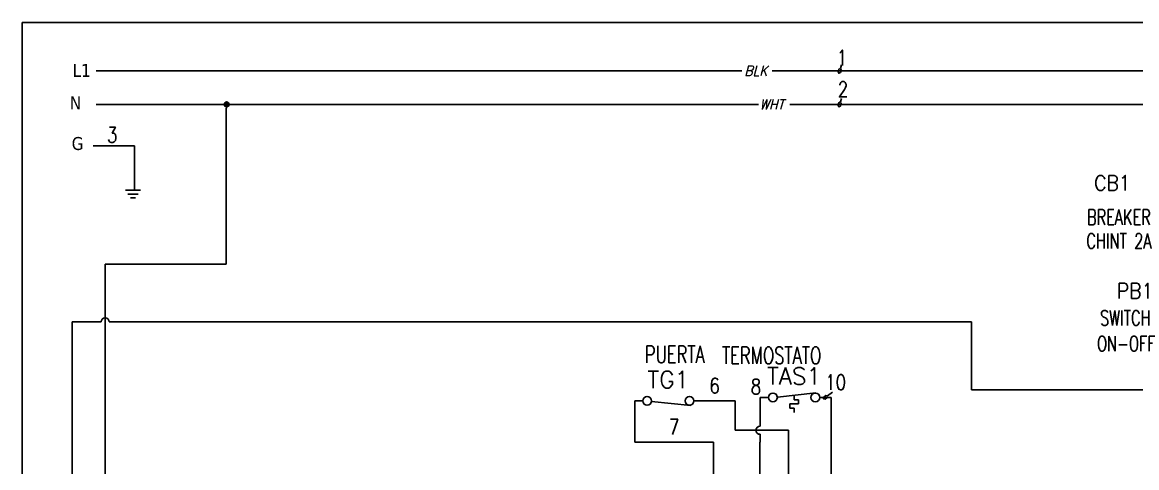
# Model space of a CAD drawing. Header units: millimetres. Extents: x 123.5 to 144.3, y 105.4 to 121.6.
# Drawn here: x 123.51 to 137.28, y 116.09 to 121.59 of the extents above; entities that cross this region are included whole.
import ezdxf
from ezdxf.enums import TextEntityAlignment as Align

# ---------------------------------------------------------------- set-up
doc = ezdxf.new("R2010")
doc.units = ezdxf.units.MM
doc.linetypes.add('HIDDEN2', pattern=[0.1875, 0.125, -0.0625])
for name, color, linetype in [('BLK_12AWG', 7, 'Continuous'), ('DESC', 250, 'Continuous'), ('MISC', 7, 'Continuous'), ('SYMS', 7, 'Continuous'), ('TAGS', 250, 'Continuous'), ('WIRES', 7, 'Continuous')]:
    doc.layers.add(name, color=color, linetype=linetype)
doc.layers.add('WIRENO', color=7, linetype='Continuous', true_color=0x000000)
doc.styles.get("Standard").update_dxf_attribs({"font": 'tahoma.ttf'})
doc.styles.add('WD', font='romans.shx')

# ---------------------------------------------------------------- blocks, each defined once
blk = doc.blocks.new('WD_WNH')
at = {"linetype": 'Continuous', "style": 'WD', "width": 0.8}
blk.add_attdef('WIRENO', text='', height=0.125, dxfattribs=at).set_placement((0, 0.0625), align=Align.CENTER)
at = {"style": 'WD', "flags": 1}
for tag, p in [('W01USER', (0, 0.0781)), ('W02USER', (0, 0.0703)), ('W03USER', (0, 0.0625)), ('W04USER', (0, 0.0547)), ('W05USER', (0, 0.0469)), ('W06USER', (0, 0.0391)), ('W07USER', (0, 0.0312)), ('W08USER', (0, 0.0234)), ('W09USER', (0, 0.0156)), ('W10USER', (0, 0.0078))]:
    blk.add_attdef(tag, text='', height=0.005, dxfattribs=at).set_placement(p, align=Align.CENTER)
blk = doc.blocks.new('VPB11')
for p, q in [((-0.0938, 0.1849), (-0.0938, -0.1801)), ((-0.2022, 0), (-0.0938, 0))]:
    blk.add_line(p, q)
for centre in [(0, 0.1562), (0, -0.1562)]:
    blk.add_circle(centre, 0.0312)
at = {"style": 'WD'}
for tag, p, width in [('INST', (0.1269, 0.3902), 0.7), ('LOC', (0.1269, 0.2206), 0.7), ('TAG1', (0.1269, 0.0644), 0.9), ('XREF', (0.1287, -0.09), 0.7), ('DESC1', (0.1287, -0.242), 0.7), ('DESC2', (0.1287, -0.3982), 0.7)]:
    blk.add_attdef(tag, p, '', height=0.125, dxfattribs=dict(at, width=width))
at = {"linetype": 'Continuous', "style": 'WD'}
for tag, height, flags, p in [('TERM01', 0.125, 8, (-0.055, 0.2223)), ('MFG', 0.01, 9, (-0.1421, -0.0881)), ('CAT', 0.01, 9, (-0.1421, -0.0731))]:
    blk.add_attdef(tag, text='', height=height, dxfattribs=dict(at, flags=flags)).set_placement(p, align=Align.RIGHT)
at = {"color": 7, "style": 'WD', "flags": 1}
for tag, p in [('X2TERM01', (0, 0.1875)), ('X8TERM02', (0, -0.1875))]:
    blk.add_attdef(tag, p, '', height=0.0125, dxfattribs=at)
at = {"color": 7, "style": 'WD'}
for tag, p in [('X4LINK', (-0.2656, 0)), ('X1LINK', (0, 0))]:
    blk.add_attdef(tag, p, '', height=0.01, dxfattribs=at)
at = {"style": 'WD'}
for tag, flags, p in [('CONTACT', 1, (-0.1421, -0.0531)), ('FAMILY', 9, (-0.1421, -0.0365))]:
    blk.add_attdef(tag, text='', height=0.01, dxfattribs=dict(at, flags=flags)).set_placement(p, align=Align.RIGHT)
at = {"linetype": 'Continuous', "style": 'WD', "flags": 9}
blk.add_attdef('ASSYCODE', text='', height=0.01, dxfattribs=at).set_placement((-0.1551, -0.1064), align=Align.CENTER)
at = {"linetype": 'Continuous', "style": 'WD', "flags": 8}
blk.add_attdef('TERM02', text='', height=0.125, dxfattribs=at).set_placement((-0.0407, -0.2291), align=Align.TOP_RIGHT)
blk = doc.blocks.new('HT0_LGENERIC')
at = {"style": 'WD', "oblique": 15, "width": 0.9}
blk.add_attdef('COLOR', text='', height=0.125, dxfattribs=at).set_placement((0, 0), align=Align.MIDDLE_CENTER)
at = {"color": 7, "style": 'WD'}
for tag, p in [('X4_TINY_DOT_DONT_REMOVE', (-0.125, 0)), ('X1_TINY_DOT_DONT_REMOVE', (0.125, 0))]:
    blk.add_attdef(tag, p, '', height=0.0001, dxfattribs=at)
at = {"style": 'WD', "flags": 1}
for tag, p in [('X4TERM01', (-0.125, 0)), ('X1TERM01', (0.125, 0))]:
    blk.add_attdef(tag, p, '', height=0.01, dxfattribs=at)
blk = doc.blocks.new('VGND2')
for p, q in [((0.09375, 0), (-0.09375, 0)), ((-0.0625, -0.046875), (0.0625, -0.046875)), ((-0.03125, -0.09375), (0.03125, -0.09375))]:
    blk.add_line(p, q)
at = {"style": 'WD', "flags": 1}
blk.add_attdef('X2TERM01', (0, 0), '', height=0.01, dxfattribs=at)
blk = doc.blocks.new('VCB1')
at = {"linetype": 'HIDDEN2'}
blk.add_line((-0.1712, 0), (-0.125, 0), dxfattribs=at)
for centre in [(0, 0.1562), (0, -0.1562)]:
    blk.add_circle(centre, 0.0312)
blk.add_arc((0.1094, 0), 0.2344, 143.1301, 216.8699)
at = {"style": 'WD'}
for tag, p, width in [('INST', (0.2188, 0.3883), 0.7), ('LOC', (0.2188, 0.2188), 0.7), ('TAG1', (0.1269, 0.0644), 0.9), ('XREF', (0.1287, -0.09), 0.7), ('DESC1', (0.1287, -0.242), 0.7), ('DESC2', (0.1287, -0.3893), 0.7)]:
    blk.add_attdef(tag, p, '', height=0.125, dxfattribs=dict(at, width=width))
at = {"linetype": 'Continuous', "style": 'WD'}
for tag, height, flags, p in [('TERM01', 0.125, 8, (-0.055, 0.2066)), ('MFG', 0.01, 9, (-0.1421, -0.0881)), ('CAT', 0.01, 9, (-0.1421, -0.0731))]:
    blk.add_attdef(tag, text='', height=height, dxfattribs=dict(at, flags=flags)).set_placement(p, align=Align.RIGHT)
at = {"style": 'WD', "width": 0.7}
blk.add_attdef('RATING1', text='', height=0.125, dxfattribs=at).set_placement((-0.1875, 0.0625), align=Align.RIGHT)
at = {"color": 7, "style": 'WD', "flags": 1}
for tag, p in [('X2TERM01', (0, 0.1875)), ('X8TERM02', (0, -0.1875))]:
    blk.add_attdef(tag, p, '', height=0.0125, dxfattribs=at)
at = {"color": 7, "style": 'WD'}
for tag, p in [('X4LINK', (-0.25, 0)), ('X1LINK', (0, 0))]:
    blk.add_attdef(tag, p, '', height=0.01, dxfattribs=at)
at = {"style": 'WD', "flags": 9}
for tag, p in [('FAMILY', (-0.1421, -0.0365)), ('CONTACT', (-0.1288, -0.1291))]:
    blk.add_attdef(tag, text='', height=0.01, dxfattribs=at).set_placement(p, align=Align.RIGHT)
at = {"linetype": 'Continuous', "style": 'WD', "flags": 9}
blk.add_attdef('ASSYCODE', text='', height=0.01, dxfattribs=at).set_placement((-0.1533, -0.1061), align=Align.CENTER)
at = {"linetype": 'Continuous', "style": 'WD', "flags": 8}
blk.add_attdef('TERM02', text='', height=0.125, dxfattribs=at).set_placement((-0.0407, -0.2134), align=Align.TOP_RIGHT)
blk = doc.blocks.new('HTS12')
at = {"linetype": 'Continuous'}
blk.add_line((-0.1231, 0.002), (0.1594, 0.0326), dxfattribs=at)
for p, q in [((0, 0.0153), (0, -0.0168)), ((0.0312, -0.0481), (-0.0312, -0.0481)), ((-0.0312, -0.0481), (-0.0312, -0.0793)), ((-0.0312, -0.0793), (0, -0.0793)), ((0, -0.0168), (0.0312, -0.0168)), ((0, -0.0793), (0, -0.1106)), ((0.0312, -0.0168), (0.0312, -0.0481))]:
    blk.add_line(p, q)
for centre in [(-0.1553, 0), (0.1553, 0)]:
    blk.add_circle(centre, 0.0322)
at = {"style": 'WD', "width": 0.7}
for tag, p in [('INST', (0, 0.7321)), ('LOC', (0, 0.5625)), ('DESC1', (0, 0.4062)), ('DESC2', (0, 0.25)), ('XREF', (0, -0.3144))]:
    blk.add_attdef(tag, text='', height=0.125, dxfattribs=at).set_placement(p, align=Align.CENTER)
at = {"style": 'WD'}
blk.add_attdef('TAG1', text='', height=0.125, dxfattribs=at).set_placement((0, 0.0938), align=Align.CENTER)
for tag, p in [('X2LINK', (0, 0.0781)), ('X8LINK', (0, -0.1406))]:
    blk.add_attdef(tag, p, '', height=0.01, dxfattribs=at)
for tag, p, height, flags in [('X4TERM01', (-0.1875, 0), 0.0125, 1), ('CONTACT', (0.0376, 0.0204), 0.01, 1), ('FAMILY', (0.0376, 0.0371), 0.01, 9), ('X1TERM02', (0.1875, 0), 0.0125, 1)]:
    blk.add_attdef(tag, p, '', height=height, dxfattribs=dict(at, flags=flags))
at = {"linetype": 'Continuous', "style": 'WD', "flags": 9}
for tag, p in [('CAT', (0.0626, -0.0071)), ('ASSYCODE', (0.0625, -0.0469)), ('MFG', (0.0626, -0.0266))]:
    blk.add_attdef(tag, text='', height=0.01, dxfattribs=at).set_placement(p, align=Align.CENTER)
at = {"linetype": 'Continuous', "style": 'WD', "flags": 8}
blk.add_attdef('TERM01', text='', height=0.125, dxfattribs=at).set_placement((-0.25, -0.0158), align=Align.TOP_RIGHT)
blk.add_attdef('TERM02', text='', height=0.125, dxfattribs=at).set_placement((0.25, -0.0158), align=Align.TOP_LEFT)
at = {"style": 'WD', "width": 0.7}
for tag, p in [('RATING1', (0.2754, -0.2988)), ('WDTAGALT', (0.2806, -0.4658))]:
    blk.add_attdef(tag, p, '', height=0.125, dxfattribs=at)
blk = doc.blocks.new('HTG12')
blk.add_line((-0.1233, -0.0035), (0.1652, -0.0347))
for centre in [(-0.1553, 0), (0.1553, 0)]:
    blk.add_circle(centre, 0.0322)
at = {"style": 'WD', "width": 0.7}
for tag, p in [('INST', (0, 0.7321)), ('LOC', (0, 0.5625)), ('DESC1', (0, 0.4062)), ('DESC2', (0, 0.25)), ('XREF', (0, -0.2363)), ('WDTAGALT', (0, -0.3906))]:
    blk.add_attdef(tag, text='', height=0.125, dxfattribs=at).set_placement(p, align=Align.CENTER)
at = {"style": 'WD'}
blk.add_attdef('TAG1', text='', height=0.125, dxfattribs=at).set_placement((0, 0.0938), align=Align.CENTER)
for tag, p in [('X2LINK', (0, 0.2188)), ('X8LINK', (0, -0.0625))]:
    blk.add_attdef(tag, p, '', height=0.01, dxfattribs=at)
for tag, p, height, flags in [('X4TERM01', (-0.1875, 0), 0.0125, 1), ('CONTACT', (0.0376, 0.0204), 0.01, 1), ('FAMILY', (0.0376, 0.0371), 0.01, 9), ('X1TERM02', (0.1875, 0), 0.0125, 1)]:
    blk.add_attdef(tag, p, '', height=height, dxfattribs=dict(at, flags=flags))
at = {"linetype": 'Continuous', "style": 'WD', "flags": 9}
for tag, p in [('CAT', (0.0626, -0.0071)), ('ASSYCODE', (0.0632, -0.0435)), ('MFG', (0.0626, -0.0266))]:
    blk.add_attdef(tag, text='', height=0.01, dxfattribs=at).set_placement(p, align=Align.CENTER)
at = {"linetype": 'Continuous', "style": 'WD', "flags": 8}
blk.add_attdef('TERM01', text='', height=0.125, dxfattribs=at).set_placement((-0.25, -0.0314), align=Align.TOP_RIGHT)
blk.add_attdef('TERM02', text='', height=0.125, dxfattribs=at).set_placement((0.25, -0.0314), align=Align.TOP_LEFT)
blk = doc.blocks.new('WDDOT')
for radius in [0.03, 0.0187, 0.00929]:
    blk.add_circle((0, 0), radius)

msp = doc.modelspace()

# ---------------------------------------------------------------- linework, layer by layer
at = {"color": 7, "linetype": 'Continuous'}
for p, q in [((144.256, 121.59), (123.506, 121.59)), ((123.506, 121.59), (123.506, 105.405))]:
    msp.add_line(p, q, dxfattribs=at)
at = {"layer": 'BLK_12AWG'}
for p, q in [((124.418, 120.99), (132.399, 120.99)), ((132.774, 120.99), (142.793, 120.99)), ((124.418, 120.576), (132.604, 120.576)), ((126.026, 118.603), (126.026, 120.53)), ((126.031, 120.53), (126.031, 120.576)), ((132.989, 120.576), (142.793, 120.576)), ((124.53, 112.048), (124.53, 118.603)), ((124.53, 118.603), (126.026, 118.603))]:
    msp.add_line(p, q, dxfattribs=at)
at = {"layer": 'WIRENO'}
for points in [[(133.631, 121.065), (133.616, 121.02), (133.596, 121.01), (133.586, 120.98), (133.596, 120.961), (133.616, 120.971), (133.625, 121), (133.621, 121.01)], [(133.631, 120.651), (133.616, 120.606), (133.596, 120.596), (133.586, 120.566), (133.596, 120.547), (133.616, 120.556), (133.625, 120.586), (133.621, 120.596)], [(133.517, 117.02), (133.457, 116.975), (133.435, 116.978), (133.41, 116.959), (133.407, 116.937), (133.429, 116.934), (133.454, 116.953), (133.455, 116.964)]]:
    msp.add_lwpolyline(points, dxfattribs=at)
at = {"layer": 'WIRES'}
for p, q in [((124.383, 120.066), (124.893, 120.066)), ((124.893, 120.066), (124.893, 119.515)), ((124.121, 111.304), (124.121, 117.888)), ((124.121, 117.888), (124.48, 117.888)), ((124.58, 117.888), (135.234, 117.888)), ((135.234, 117.888), (135.234, 117.049)), ((132.728, 116.956), (132.622, 116.956)), ((132.622, 116.956), (132.622, 116.6)), ((133.503, 116.956), (133.361, 116.956)), ((133.503, 115.514), (133.503, 116.956)), ((135.234, 117.049), (137.984, 117.049)), ((131.172, 116.913), (131.075, 116.913)), ((131.075, 116.913), (131.075, 116.404)), ((131.805, 116.913), (132.317, 116.913)), ((132.317, 116.913), (132.317, 116.55)), ((132.317, 116.55), (132.975, 116.55)), ((132.975, 116.55), (132.975, 115.504)), ((131.075, 116.404), (132.049, 116.404)), ((132.049, 116.404), (132.049, 115.516)), ((132.621, 116.404), (132.621, 115.492)), ((132.622, 116.5), (132.622, 116.404))]:
    msp.add_line(p, q, dxfattribs=at)
for centre, start, end in [((124.53, 117.888), 0, 180), ((132.622, 116.55), 90, 270)]:
    msp.add_arc(centre, 0.05, start, end, dxfattribs=at)

# ---------------------------------------------------------------- block references
at = {"layer": 'SYMS'}
ref = msp.add_blockref('HT0_LGENERIC', (132.57, 120.99), dxfattribs=at)
ref.add_attrib('X1_TINY_DOT_DONT_REMOVE', '.', (132.774, 120.99), dxfattribs={"layer": 'MISC', "color": 7, "height": 0.0001, "style": 'WD'})
ref.add_attrib('X4_TINY_DOT_DONT_REMOVE', '.', (132.399, 120.99), dxfattribs={"layer": 'MISC', "color": 7, "height": 0.0001, "style": 'WD'})
ref.add_attrib('COLOR', 'BLK', dxfattribs={"layer": 'MISC', "height": 0.125, "style": 'WD', "oblique": 15, "width": 0.9}).set_placement((132.57, 120.99), align=Align.MIDDLE_CENTER)
for name, p in [('WDDOT', (126.031, 120.576)), ('VGND2', (124.873, 119.515))]:
    msp.add_blockref(name, p, dxfattribs=at)
ref = msp.add_blockref('HT0_LGENERIC', (132.766, 120.576), dxfattribs=at)
ref.add_attrib('X1_TINY_DOT_DONT_REMOVE', '.', (132.989, 120.576), dxfattribs={"layer": 'MISC', "color": 7, "height": 0.0001, "style": 'WD'})
ref.add_attrib('X4_TINY_DOT_DONT_REMOVE', '.', (132.604, 120.576), dxfattribs={"layer": 'MISC', "color": 7, "height": 0.0001, "style": 'WD'})
ref.add_attrib('COLOR', 'WHT', dxfattribs={"layer": 'MISC', "height": 0.125, "style": 'WD', "oblique": 15, "width": 0.9}).set_placement((132.766, 120.576), align=Align.MIDDLE_CENTER)
ref = msp.add_blockref('VCB1', (137.989, 119.339), dxfattribs=dict(at, xscale=1.5, yscale=1.5, zscale=1.5))
ref.add_attrib('DESC2', 'CHINT 2A', (136.656, 118.795), dxfattribs={"layer": 'DESC', "height": 0.1875, "style": 'WD', "width": 0.7})
ref.add_attrib('DESC1', 'BREAKER', (136.664, 119.089), dxfattribs={"layer": 'DESC', "height": 0.1875, "style": 'WD', "width": 0.7})
ref.add_attrib('TAG1', 'CB1', (136.752, 119.511), dxfattribs={"layer": 'TAGS', "height": 0.1875, "style": 'WD', "width": 0.9})
ref = msp.add_blockref('VPB11', (137.984, 118.017), dxfattribs=dict(at, xscale=1.5, yscale=1.5, zscale=1.5))
ref.add_attrib('DESC2', 'ON-OFF', (136.788, 117.527), dxfattribs={"layer": 'DESC', "height": 0.1875, "style": 'WD', "width": 0.7})
ref.add_attrib('DESC1', 'SWITCH', (136.825, 117.844), dxfattribs={"layer": 'DESC', "height": 0.1875, "style": 'WD', "width": 0.7})
ref.add_attrib('TAG1', 'PB1', (137.033, 118.179), dxfattribs={"layer": 'TAGS', "height": 0.1875, "style": 'WD', "width": 0.9})
ref = msp.add_blockref('HTG12', (131.489, 116.913), dxfattribs=dict(at, xscale=1.6875, yscale=1.6875, zscale=1.6875))
ref.add_attrib('DESC1', 'PUERTA', dxfattribs={"layer": 'DESC', "height": 0.2109, "style": 'WD', "width": 0.7}).set_placement((131.57, 117.382), align=Align.CENTER)
ref.add_attrib('TAG1', 'TG1', dxfattribs={"layer": 'TAGS', "height": 0.2109, "style": 'WD'}).set_placement((131.489, 117.071), align=Align.CENTER)
ref = msp.add_blockref('HTS12', (133.044, 116.956), dxfattribs=dict(at, xscale=1.6875, yscale=1.6875, zscale=1.6875))
ref.add_attrib('DESC1', 'TERMOSTATO', dxfattribs={"layer": 'DESC', "height": 0.2109, "style": 'WD', "width": 0.7}).set_placement((132.766, 117.369), align=Align.CENTER)
ref.add_attrib('TAG1', 'TAS1', dxfattribs={"layer": 'TAGS', "height": 0.2109, "style": 'WD'}).set_placement((133.044, 117.114), align=Align.CENTER)
at = {"layer": 'WIRENO'}
ref = msp.add_blockref('WD_WNH', (133.577, 120.836), dxfattribs=dict(at, xscale=1.5, yscale=1.5, zscale=1.5))
ref.add_attrib('WIRENO', '1', dxfattribs={"linetype": 'Continuous', "height": 0.188, "style": 'WD', "width": 0.8}).set_placement((133.633, 121.002), align=Align.BOTTOM_CENTER)
ref = msp.add_blockref('WD_WNH', (133.592, 120.447), dxfattribs=dict(at, xscale=1.5, yscale=1.5, zscale=1.5))
ref.add_attrib('WIRENO', '2', dxfattribs={"linetype": 'Continuous', "height": 0.188, "style": 'WD', "width": 0.8}).set_placement((133.648, 120.613), align=Align.BOTTOM_CENTER)
ref = msp.add_blockref('WD_WNH', (124.617, 120.011), dxfattribs=dict(at, xscale=1.5, yscale=1.5, zscale=1.5))
ref.add_attrib('WIRENO', '3', dxfattribs={"linetype": 'Continuous', "height": 0.188, "style": 'WD', "width": 0.8}).set_placement((124.617, 120.105), align=Align.CENTER)
ref = msp.add_blockref('WD_WNH', (133.432, 116.956), dxfattribs=dict(at, xscale=1.5, yscale=1.5, zscale=1.5))
ref.add_attrib('WIRENO', '10', dxfattribs={"linetype": 'Continuous', "height": 0.1875, "style": 'WD', "width": 0.8}).set_placement((133.557, 117.05), align=Align.CENTER)
ref = msp.add_blockref('WD_WNH', (132.061, 116.913), dxfattribs=dict(at, xscale=1.5, yscale=1.5, zscale=1.5))
ref.add_attrib('WIRENO', '6', dxfattribs={"linetype": 'Continuous', "height": 0.188, "style": 'WD', "width": 0.8}).set_placement((132.061, 117.007), align=Align.CENTER)
ref = msp.add_blockref('WD_WNH', (132.197, 116.901), dxfattribs=dict(at, xscale=1.5, yscale=1.5, zscale=1.5))
ref.add_attrib('WIRENO', '8', dxfattribs={"linetype": 'Continuous', "height": 0.188, "style": 'WD', "width": 0.8}).set_placement((132.572, 116.995), align=Align.CENTER)
ref = msp.add_blockref('WD_WNH', (131.562, 116.404), dxfattribs=dict(at, xscale=1.5, yscale=1.5, zscale=1.5))
ref.add_attrib('WIRENO', '7', dxfattribs={"linetype": 'Continuous', "height": 0.188, "style": 'WD', "width": 0.8}).set_placement((131.562, 116.498), align=Align.CENTER)

# ---------------------------------------------------------------- texts
at = {"char_height": 0.16, "attachment_point": 1}
for s, insert in [('L1', (124.126, 121.075)), ('N', (124.092, 120.676)), ('G', (124.116, 120.173))]:
    msp.add_mtext_dynamic_manual_height_columns(s, width=0.37194, gutter_width=0.05, heights=[0], dxfattribs=dict(at, insert=insert))

doc.saveas('drawing.dxf')
